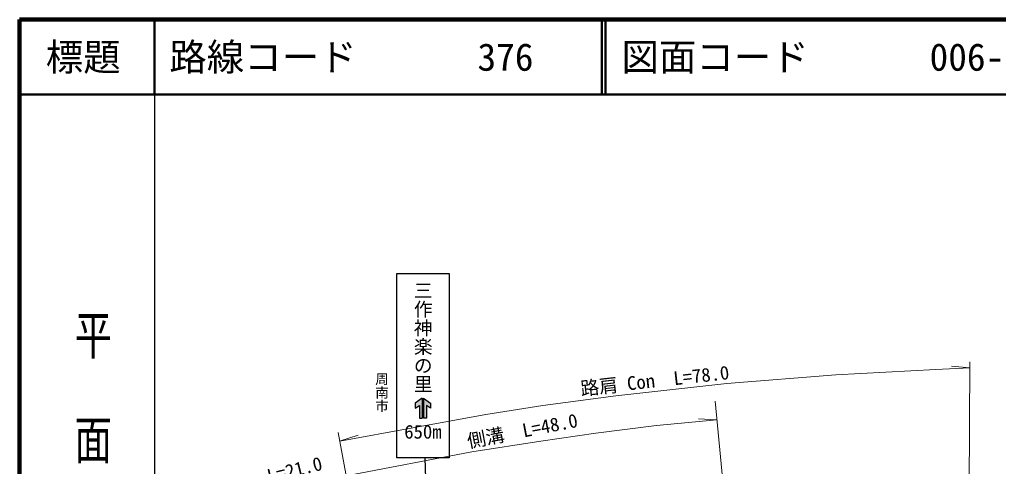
# Model space of a CAD drawing. Units: millimetres at full size, sheet at 1:1000; details may follow other scales. Extents: x 40000 to 680000, y 20000 to 380000.
# Drawn here: x 40000 to 170714, y 320331 to 380000 of the extents above; entities that cross this region are included whole.
import ezdxf
from ezdxf.enums import TextEntityAlignment as Align

# ---------------------------------------------------------------- set-up
doc = ezdxf.new("R2010")
doc.units = ezdxf.units.MM
doc.header["$LTSCALE"] = 1000
for name, color, linetype, lineweight in [('M-STR-HTXT', 7, 'Continuous', 13), ('M-STR-STRC', 7, 'Continuous', 25), ('M-TTL', 2, 'Continuous', 140), ('M-TTL-BAND', 7, 'Continuous', 25), ('M-TTL-LINE', 7, 'Continuous', 50)]:
    doc.layers.add(name, color=color, linetype=linetype, lineweight=lineweight)
doc.layers.add('M-TTL-TXT', color=7, linetype='Continuous')
doc.styles.add('@ＭＳ ゴシック', font='')
doc.styles.add('ＭＳ ゴシック', font='')
doc.styles.get('@ＭＳ ゴシック').set_extended_font_data('@MS Gothic')
doc.styles.get('ＭＳ ゴシック').set_extended_font_data('MS Gothic')

msp = doc.modelspace()

# ---------------------------------------------------------------- hatches: boundary and pattern name
at = {"layer": 'M-STR-STRC'}
for points in [[(93421, 326794), (93782, 326794), (93783, 329458), (92846, 328789), (92846, 328108), (93421, 328478)], [(93958, 329458), (94894, 328789), (94895, 328108), (94319, 328478), (94320, 326795), (93958, 326794)]]:
    msp.add_hatch(color=256, dxfattribs=at).paths.add_polyline_path(points)

# ---------------------------------------------------------------- linework, layer by layer
at = {"layer": 'M-STR-HTXT'}
for p, q in [((166913, 333476), (164469, 333708)), ((166917, 334314), (166730, 300249)), ((135924, 296961), (132889, 329049)), ((133123, 326573), (130671, 326685)), ((82557, 324864), (88637, 291443)), ((82874, 323727), (85204, 324499))]:
    msp.add_line(p, q, dxfattribs=at)
for points in [[(82767, 323708), (102265, 327261), (109887, 328455), (119628, 329751), (134463, 331397), (148987, 332550), (162339, 333270), (166913, 333476)], [(83612, 319063), (100382, 322301), (109595, 323693), (116955, 324785), (125049, 325810), (133123, 326573)]]:
    msp.add_lwpolyline(points, dxfattribs=at)
at = {"layer": 'M-STR-STRC'}
for p, q in [((90368, 321458), (90368, 346091)), ((90368, 346091), (97373, 346091)), ((97373, 346091), (97373, 321458)), ((93783, 329458), (92846, 328789)), ((93783, 329458), (93782, 326794)), ((93958, 329458), (93957, 326794)), ((93958, 329458), (94894, 328789)), ((92846, 328789), (92846, 328108)), ((92846, 328108), (93421, 328478)), ((93421, 328478), (93421, 326795)), ((94895, 328108), (94319, 328478)), ((94319, 328478), (94320, 326795)), ((94894, 328789), (94895, 328108)), ((93421, 326794), (93782, 326794)), ((94320, 326794), (93958, 326794)), ((97373, 321458), (90368, 321458)), ((95314, 289520), (94156, 321458))]:
    msp.add_line(p, q, dxfattribs=at)
at = {"layer": 'M-TTL'}
for p, q in [((40000, 380000), (40000, 20000)), ((680000, 380000), (40000, 380000))]:
    msp.add_line(p, q, dxfattribs=at)
at = {"layer": 'M-TTL-BAND'}
msp.add_line((58000, 370000), (58000, 20000), dxfattribs=at)
at = {"layer": 'M-TTL-LINE'}
for p, q in [((58000, 380000), (58000, 370000)), ((117750, 380000), (117750, 370000)), ((118250, 380000), (118250, 370000)), ((40000, 370000), (680000, 370000))]:
    msp.add_line(p, q, dxfattribs=at)

# ---------------------------------------------------------------- texts
at = {"layer": 'M-STR-HTXT', "style": 'ＭＳ ゴシック'}
for s, rotation, p in [('路肩 Con  L=78.0', 6.331, (115071, 329245)), ('側溝  L=48.0', 10.929, (100071, 322241)), ('路肩 Con  L=21.0', 13.853, (61329, 314586))]:
    msp.add_text(s, height=1833, rotation=rotation, dxfattribs=at).set_placement(p, align=Align.BOTTOM_LEFT)
at = {"layer": 'M-STR-STRC', "style": '@ＭＳ ゴシック'}
for s, height, p in [('三作神楽の里', 1833, (93870, 345091)), ('周南市', 1320, (88378, 332916))]:
    msp.add_text(s, height=height, rotation=270, dxfattribs=at).set_placement(p, align=Align.MIDDLE_LEFT)
at = {"layer": 'M-STR-STRC', "style": 'ＭＳ ゴシック'}
msp.add_text('650m', height=1833, dxfattribs=at).set_placement((91370, 324958), align=Align.MIDDLE_LEFT)
at = {"layer": 'M-TTL-BAND', "style": '@ＭＳ ゴシック', "width": 1.4}
msp.add_text('平  面  図', height=3666, rotation=270, dxfattribs=at).set_placement((49777, 306475), align=Align.MIDDLE_RIGHT)
at = {"layer": 'M-TTL-TXT', "style": 'ＭＳ ゴシック'}
msp.add_text('標題', height=3666, dxfattribs=at).set_placement((48500, 375000), align=Align.MIDDLE_CENTER)
for s, p in [('路線コード', (60000, 375000)), ('376', (101142, 375000)), ('図面コード', (120380, 375000)), ('006-00', (161521, 375000))]:
    msp.add_text(s, height=3666, dxfattribs=at).set_placement(p, align=Align.MIDDLE_LEFT)

doc.saveas('drawing.dxf')
